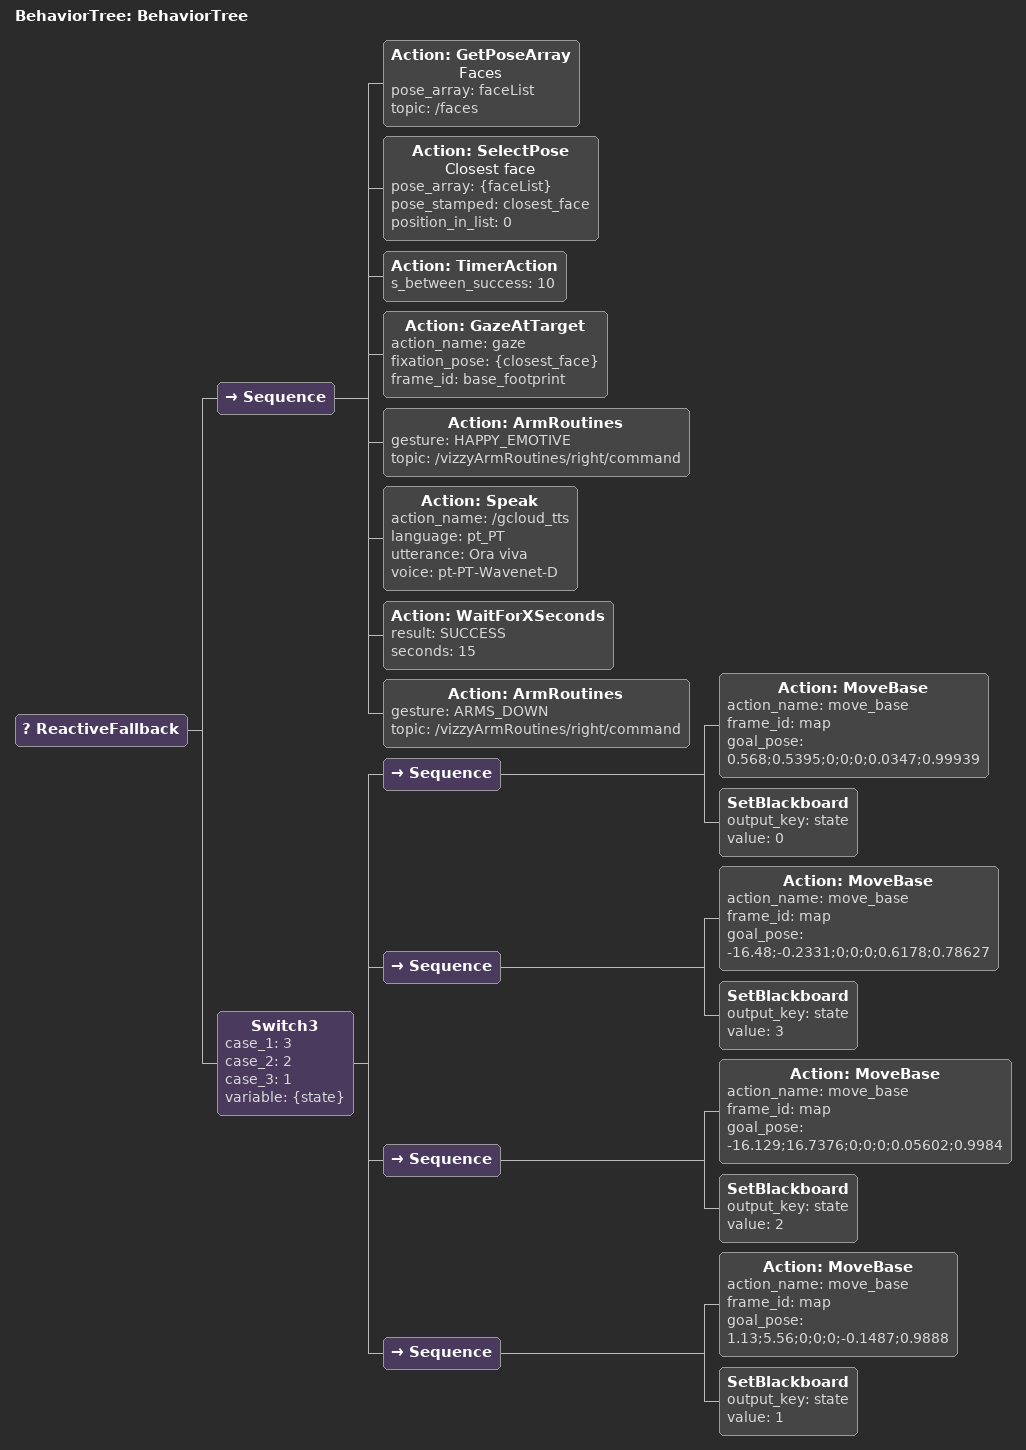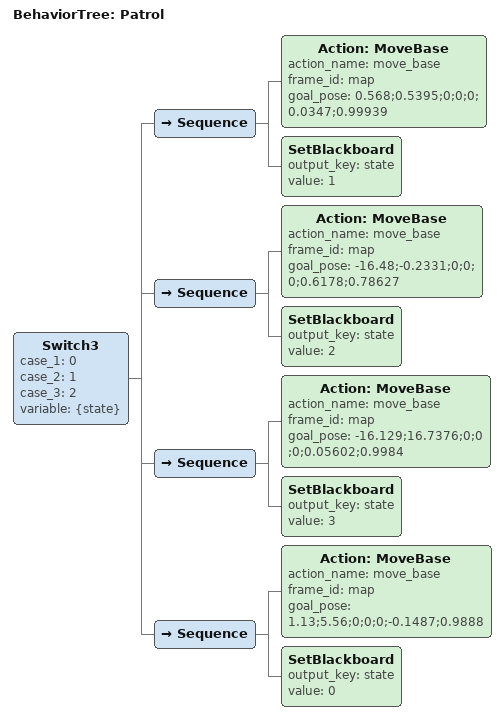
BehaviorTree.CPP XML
<?xml version="1.0"?>
<root main_tree_to_execute="BehaviorTree">
    <BehaviorTree ID="BehaviorTree">
        <ReactiveFallback>
            <Sequence>
                <Action ID="GetPoseArray" name="Faces" pose_array="faceList" topic="/faces"/>
                <Action ID="SelectPose" name="Closest face" pose_array="{faceList}" pose_stamped="closest_face" position_in_list="0"/>
                <Action ID="TimerAction" s_between_success="10"/>
                <Action ID="GazeAtTarget" action_name="gaze" fixation_pose="{closest_face}" frame_id="base_footprint"/>
                <Action ID="ArmRoutines" gesture="HAPPY_EMOTIVE" topic="/vizzyArmRoutines/right/command"/>
                <Action ID="Speak" action_name="/gcloud_tts" language="pt_PT" utterance="Ora viva" voice="pt-PT-Wavenet-D"/>
                <Action ID="WaitForXSeconds" result="SUCCESS" seconds="15"/>
                <Action ID="ArmRoutines" gesture="ARMS_DOWN" topic="/vizzyArmRoutines/right/command"/>
            </Sequence>
            <Switch3 case_1="3" case_2="2" case_3="1" variable="{state}">
                <Sequence>
                    <Action ID="MoveBase" action_name="move_base" frame_id="map" goal_pose="0.568;0.5395;0;0;0;0.0347;0.99939"/>
                    <SetBlackboard output_key="state" value="0"/>
                </Sequence>
                <Sequence>
                    <Action ID="MoveBase" action_name="move_base" frame_id="map" goal_pose="-16.48;-0.2331;0;0;0;0.6178;0.78627"/>
                    <SetBlackboard output_key="state" value="3"/>
                </Sequence>
                <Sequence>
                    <Action ID="MoveBase" action_name="move_base" frame_id="map" goal_pose="-16.129;16.7376;0;0;0;0.05602;0.9984"/>
                    <SetBlackboard output_key="state" value="2"/>
                </Sequence>
                <Sequence>
                    <Action ID="MoveBase" action_name="move_base" frame_id="map" goal_pose="1.13;5.56;0;0;0;-0.1487;0.9888"/>
                    <SetBlackboard output_key="state" value="1"/>
                </Sequence>
            </Switch3>
        </ReactiveFallback>
    </BehaviorTree>
    <BehaviorTree ID="Patrol">
        <Switch3 case_1="0" case_2="1" case_3="2" variable="{state}">
            <Sequence>
                <Action ID="MoveBase" action_name="move_base" frame_id="map" goal_pose="0.568;0.5395;0;0;0;0.0347;0.99939"/>
                <SetBlackboard output_key="state" value="1"/>
            </Sequence>
            <Sequence>
                <Action ID="MoveBase" action_name="move_base" frame_id="map" goal_pose="-16.48;-0.2331;0;0;0;0.6178;0.78627"/>
                <SetBlackboard output_key="state" value="2"/>
            </Sequence>
            <Sequence>
                <Action ID="MoveBase" action_name="move_base" frame_id="map" goal_pose="-16.129;16.7376;0;0;0;0.05602;0.9984"/>
                <SetBlackboard output_key="state" value="3"/>
            </Sequence>
            <Sequence>
                <Action ID="MoveBase" action_name="move_base" frame_id="map" goal_pose="1.13;5.56;0;0;0;-0.1487;0.9888"/>
                <SetBlackboard output_key="state" value="0"/>
            </Sequence>
        </Switch3>
    </BehaviorTree>
</root>
